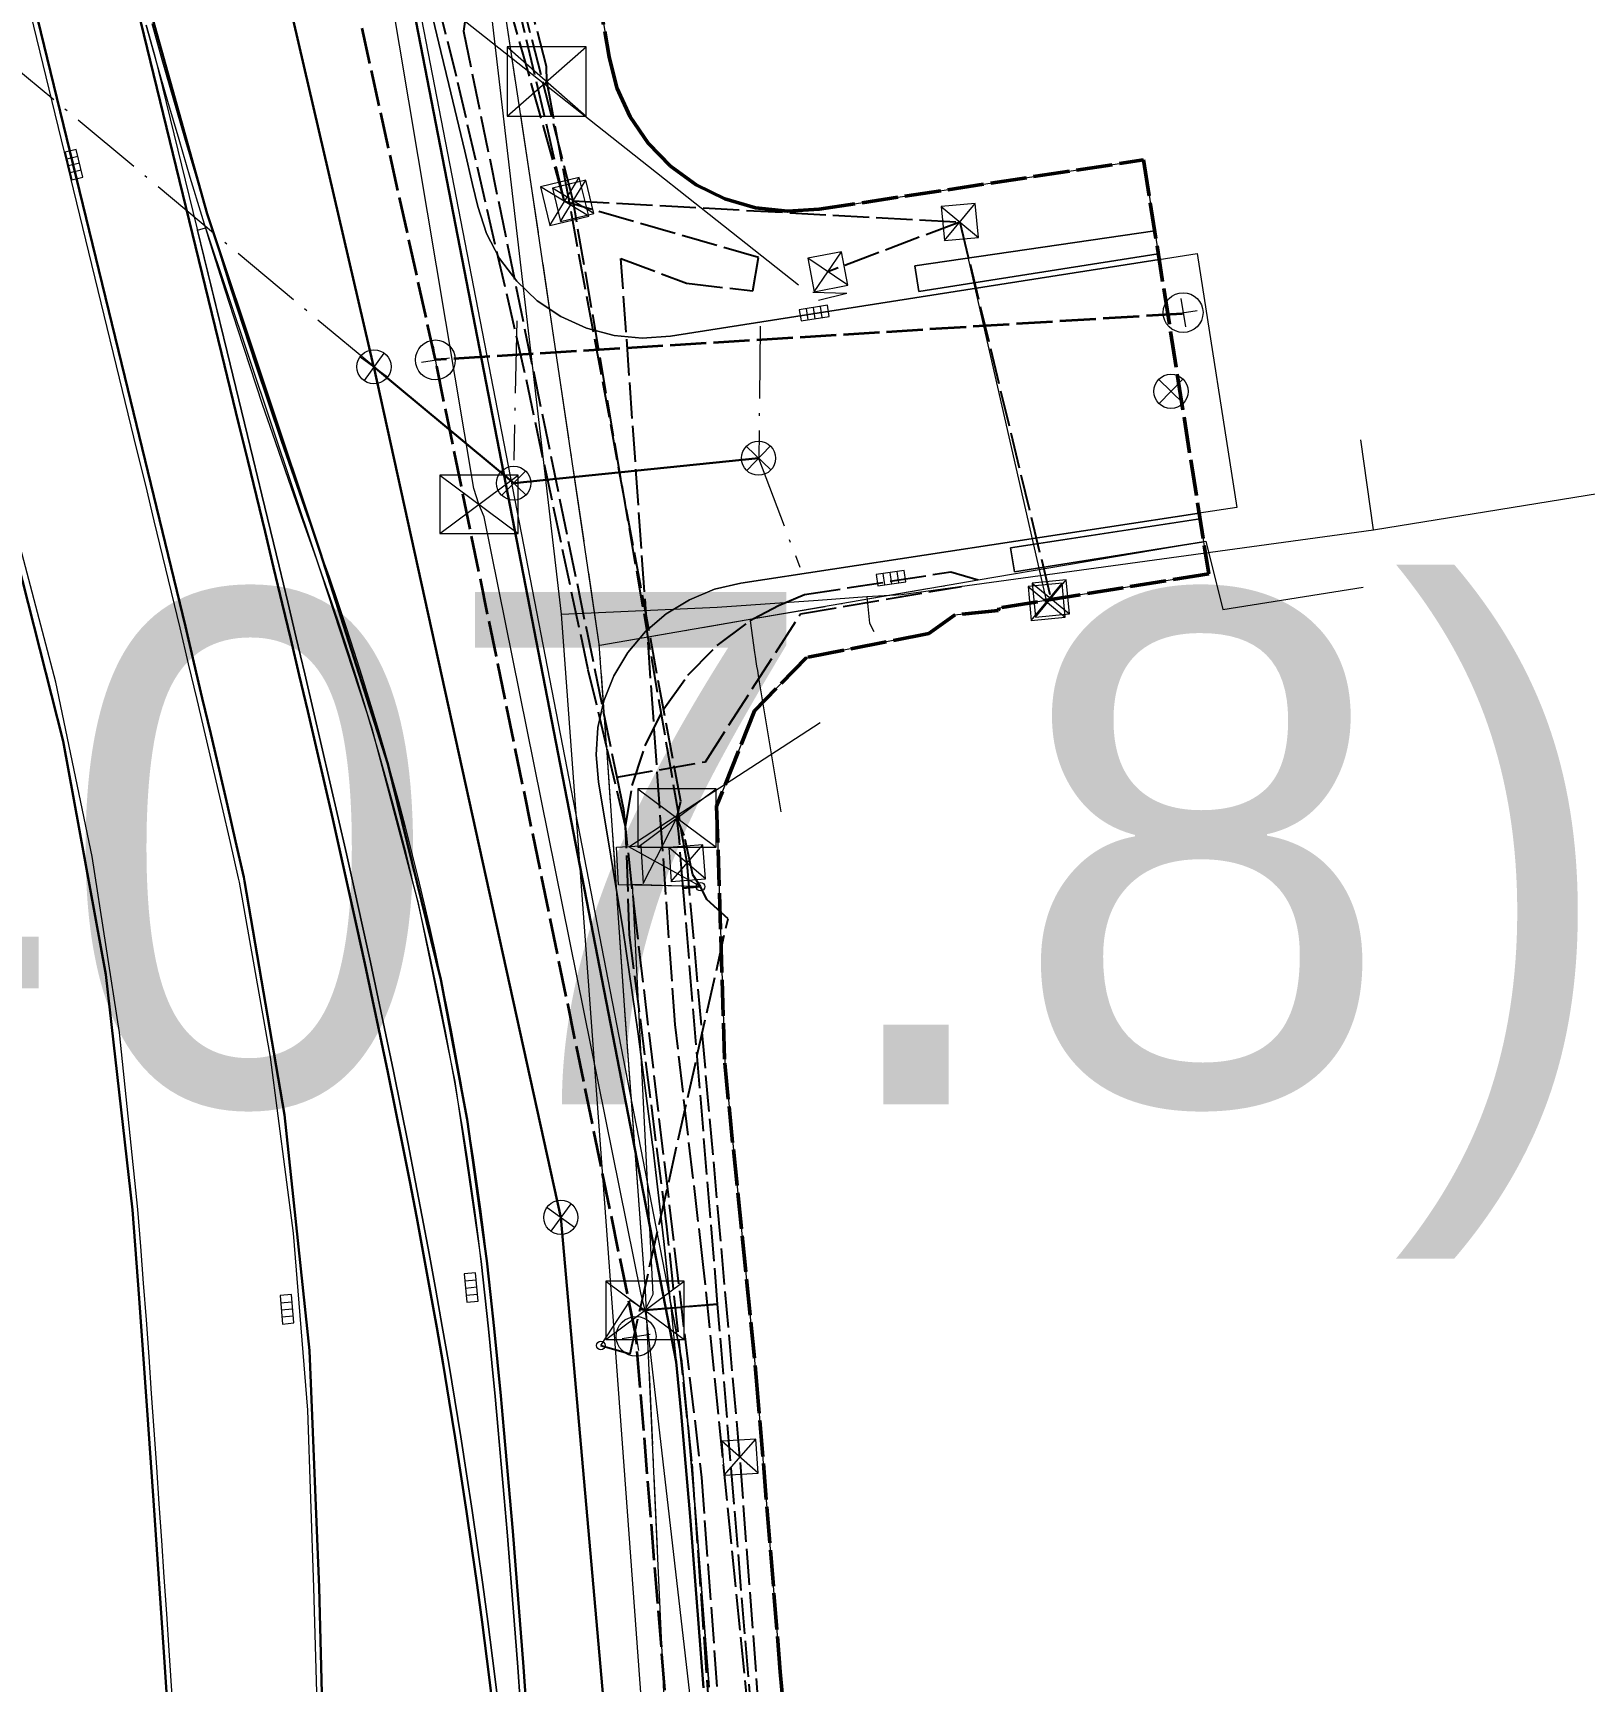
# Model space of a CAD drawing. Header units: metres. Extents: x 105014 to 106600, y 111320 to 118425.
# Drawn here: x 105878.4 to 105932.9, y 117583.4 to 117641.3 of the extents above; entities that cross this region are included whole.
import ezdxf
from ezdxf.enums import TextEntityAlignment as Align

# ---------------------------------------------------------------- set-up
doc = ezdxf.new("R2010")
doc.units = ezdxf.units.M
doc.linetypes.add('DASHDOT', pattern=[3.556, 2.54, -0.508, 0, -0.508])
doc.linetypes.add('DASHED', pattern=[1.524, 1.27, -0.254])
for name, color, linetype, lineweight in [('00-BASE-LIMITE', 7, 'DASHED', 50), ('00-BASE-UE', 42, 'DASHED', 25), ('10-PAV-BOCACALLE', 9, 'CONTINUOUS', 13), ('10-PAV-CALZADA-BRT', 12, 'CONTINUOUS', 30), ('10-PAV-CALZADA-MIXTA', 8, 'CONTINUOUS', 30), ('10-PAV-SARDINEL', 252, 'CONTINUOUS', 13), ('20-EP-ZONA-DURA', 253, 'CONTINUOUS', 13), ('20-EP-ZONA-VERDE', 84, 'CONTINUOUS', 13), ('30-RED-ENEL-EXIST', 13, 'CONTINUOUS', 13), ('30-RED-ENEL-NODOS', 11, 'CONTINUOUS', 13), ('30-RED-ENEL-PROY', 1, 'DASHED', 25), ('30-RED-ETB-CAMARA', 151, 'CONTINUOUS', 13), ('30-RED-ETB-EXIST', 145, 'CONTINUOUS', 13), ('30-RED-ETB-PROY', 5, 'DASHED', 25), ('30-RED-MOVISTAR-CAMARA', 141, 'CONTINUOUS', 13), ('30-RED-MOVISTAR-PROY', 4, 'DASHED', 25), ('30-RED-VANTI-EXIST', 52, 'CONTINUOUS', 13), ('30-RED-VANTI-PROY', 2, 'DASHED', 25), ('30-RED-VANTI-RETIRO', 8, 'DASHDOT', 13), ('35-RH-ACUE-MENOR-EXIST', 151, 'CONTINUOUS', 13), ('35-RH-ACUE-MENOR-PROY', 5, 'DASHED', 25), ('35-RH-PLUV-COLECTOR', 96, 'CONTINUOUS', 30), ('35-RH-PLUV-NODOS', 94, 'CONTINUOUS', 13), ('35-RH-PLUV-RETIRO', 8, 'DASHDOT', 13), ('36-RH-SAN-COLECTOR-PROY', 6, 'DASHED', 35), ('36-RH-SAN-POZOS', 216, 'CONTINUOUS', 13), ('40-ROT-UE', 7, 'CONTINUOUS', 25)]:
    doc.layers.add(name, color=color, linetype=linetype, lineweight=lineweight)

# ---------------------------------------------------------------- blocks, each defined once
blk = doc.blocks.new('CAM_ETB_T_13')
for p, q in [((-1.375, -1.025), (1.375, 1.025)), ((-1.375, 1.025), (1.375, -1.025))]:
    blk.add_line(p, q)
blk.add_lwpolyline([(-1.375, -1.025), (1.375, -1.025), (1.375, 1.025), (-1.375, 1.025)], close=True)
blk = doc.blocks.new('CAM_ETB_T_14')
for p, q in [((-1.39, -1.22), (1.39, 1.22)), ((-1.39, 1.22), (1.39, -1.22))]:
    blk.add_line(p, q)
blk.add_lwpolyline([(-1.39, -1.22), (1.39, -1.22), (1.39, 1.22), (-1.39, 1.22)], close=True)
blk = doc.blocks.new('CAM_ETB_T_13A')
for p, q in [((-1.375, -1.025), (1.375, 1.025)), ((-1.375, 1.025), (1.375, -1.025))]:
    blk.add_line(p, q)
blk.add_lwpolyline([(-1.375, -1.025), (1.375, -1.025), (1.375, 1.025), (-1.375, 1.025)], close=True)
blk = doc.blocks.new('POSTE')
blk.add_circle((0, 0), 0.15)
blk = doc.blocks.new('CAJA_ENEL')
for p, q in [((-0.6, -0.6), (0.6, 0.6)), ((-0.6, 0.6), (0.6, -0.6))]:
    blk.add_line(p, q)
blk.add_lwpolyline([(-0.6, -0.6), (0.6, -0.6), (0.6, 0.6), (-0.6, 0.6)], close=True)
blk = doc.blocks.new('CAM_MOV_CS_276')
for p, q in [((-0.7, -0.7), (0.7, 0.7)), ((-0.7, 0.7), (0.7, -0.7))]:
    blk.add_line(p, q)
blk.add_lwpolyline([(-0.7, -0.7), (0.7, -0.7), (0.7, 0.7), (-0.7, 0.7)], close=True)
blk = doc.blocks.new('POZO_SAN')
for p, q in [((-0.5, 0), (0.5, 0)), ((0, -0.5), (0, 0.5))]:
    blk.add_line(p, q)
blk.add_circle((0, 0), 0.7)
blk = doc.blocks.new('SUMIDERO')
for p, q in [((-0.25, -0.2), (-0.25, 0.2)), ((0, -0.2), (0, 0.2)), ((0.25, -0.2), (0.25, 0.2))]:
    blk.add_line(p, q)
blk.add_lwpolyline([(-0.5, -0.2), (0.5, -0.2), (0.5, 0.2), (-0.5, 0.2)], close=True)
blk = doc.blocks.new('POZO_PLUV')
for p, q in [((-0.42, -0.42), (0.42, 0.42)), ((-0.42, 0.42), (0.42, -0.42))]:
    blk.add_line(p, q)
blk.add_circle((0, 0), 0.6)

msp = doc.modelspace()

# ---------------------------------------------------------------- linework, layer by layer
at = {"layer": '00-BASE-LIMITE'}
msp.add_lwpolyline([(105897.7191, 117645.9047), (105898.6249, 117640.5035), (105898.9052, 117639.4172), (105899.3681, 117638.3954), (105899.9998, 117637.4683), (105900.7816, 117636.6637), (105901.69, 117636.0055), (105902.6981, 117635.5133), (105903.7758, 117635.2017), (105904.891, 117635.0801), (105906.0105, 117635.1521), (105917.4045, 117636.8809), (105919.6947, 117622.3457), (105912.3371, 117621.1391), (105912.2981, 117621.0541), (105910.7581, 117620.8941), (105909.8611, 117620.2471), (105905.5621, 117619.4041), (105903.7391, 117617.5241), (105902.4071, 117614.1731), (105902.6891, 117605.1441), (105903.8001, 117594.1171), (105904.6441, 117583.7621), (105905.1299, 117578.0757)], dxfattribs=at)
at = {"layer": '00-BASE-UE'}
msp.add_lwpolyline([(105897.7191, 117645.9047), (105898.6249, 117640.5035), (105898.9052, 117639.4172), (105899.3681, 117638.3954), (105899.9999, 117637.4683), (105900.7816, 117636.6637), (105901.69, 117636.0055), (105902.6981, 117635.5133), (105903.7758, 117635.2017), (105904.891, 117635.0801), (105906.0105, 117635.1521), (105917.4045, 117636.8809), (105919.6947, 117622.3457), (105912.3371, 117621.1391), (105912.2981, 117621.0541), (105910.7581, 117620.8941), (105909.8611, 117620.2471), (105905.5621, 117619.4041), (105903.7391, 117617.5241), (105902.4071, 117614.1731), (105902.6891, 117605.1441), (105903.8001, 117594.1171), (105904.6441, 117583.7621), (105905.1299, 117578.0757)], dxfattribs=at)
at = {"layer": '10-PAV-BOCACALLE'}
msp.add_lwpolyline([(105892.4323, 117641.8611), (105892.7143, 117640.6955), (105892.9947, 117639.5319), (105893.2749, 117638.3641), (105893.5537, 117637.1949), (105893.8311, 117636.0241), (105894.0145, 117635.2447), (105894.3222, 117634.2976), (105894.7823, 117633.4145), (105895.3822, 117632.6196), (105896.1052, 117631.9349), (105896.9316, 117631.3793), (105897.8385, 117630.9679), (105898.8009, 117630.7122), (105899.7923, 117630.6192), (105900.7855, 117630.6915), (105917.9551, 117633.3867), (105919.2926, 117633.597), (105919.2926, 117633.597), (105920.6803, 117624.6764), (105919.3593, 117624.4748), (105903.2621, 117622.0161), (105902.3316, 117621.7969), (105901.4476, 117621.4327), (105900.6328, 117620.9328), (105899.9077, 117620.3097), (105899.2907, 117619.5794), (105898.7976, 117618.7604), (105898.4408, 117617.8735), (105898.2295, 117616.9412), (105898.1688, 117615.9871), (105898.2605, 117615.0355), (105899.1263, 117609.8055), (105899.6525, 117606.1827), (105900.1569, 117602.2805), (105900.1641, 117602.2217), (105900.2733, 117601.3107), (105900.4137, 117600.0987), (105900.5489, 117598.8871), (105900.6793, 117597.6763), (105900.8049, 117596.4661), (105900.9261, 117595.2565), (105900.9846, 117594.6516), (105889.4766, 117653.9885)], dxfattribs=at)
at = {"layer": '10-PAV-CALZADA-BRT'}
for points in [[(105869.9949, 117691.6589), (105885.0115, 117630.0933), (105885.3173, 117628.8393), (105885.6231, 117627.5843), (105885.9287, 117626.3287), (105886.2335, 117625.0723), (105886.5377, 117623.8153), (105886.8405, 117622.5589), (105887.1425, 117621.3003), (105887.4431, 117620.0405), (105887.7419, 117618.7799), (105888.0389, 117617.5179), (105888.3337, 117616.2549), (105888.6261, 117614.9909), (105888.9159, 117613.7253), (105889.2029, 117612.4587), (105889.4869, 117611.1907), (105889.7677, 117609.9213), (105890.0447, 117608.6505), (105890.3183, 117607.3781), (105890.5877, 117606.1043), (105890.8529, 117604.8291), (105891.1137, 117603.5521), (105891.3697, 117602.2737), (105891.6207, 117600.9935), (105891.8667, 117599.7119), (105892.1073, 117598.4285), (105892.3421, 117597.1433), (105892.5709, 117595.8565), (105892.7939, 117594.5681), (105893.0101, 117593.2779), (105893.2199, 117591.9859), (105893.4229, 117590.6923), (105893.6185, 117589.3975), (105893.8073, 117588.1023), (105893.9891, 117586.8067), (105894.1643, 117585.5109), (105894.3331, 117584.2149), (105894.4959, 117582.9187)], [(105888.7606, 117574.1956), (105888.4431, 117586.7261), (105888.0981, 117595.0502), (105887.2227, 117603.3353), (105885.8203, 117611.5477), (105885.7885, 117611.6895), (105885.5033, 117612.9479), (105885.2153, 117614.2057), (105884.9245, 117615.4629), (105884.6311, 117616.7193), (105884.3355, 117617.9753), (105884.0379, 117619.2309), (105883.7385, 117620.4861), (105883.4375, 117621.7407), (105883.1353, 117622.9951), (105882.8317, 117624.2493), (105882.5273, 117625.5031), (105882.2223, 117626.7569), (105881.9169, 117628.0105), (105881.6111, 117629.2641), (105873.4283, 117662.8127), (105866.8019, 117689.9795)], [(105861.3737, 117688.6595), (105867.4757, 117663.2095), (105867.7765, 117661.9547), (105868.0771, 117660.6999), (105868.3771, 117659.4449), (105868.6767, 117658.1899), (105868.9753, 117656.9345), (105869.2729, 117655.6791), (105869.5689, 117654.4231), (105869.8637, 117653.1669), (105870.1565, 117651.9103), (105870.4473, 117650.6531), (105870.7361, 117649.3955), (105870.8791, 117648.7667), (105874.0218, 117636.6201), (105877.4005, 117624.5371), (105879.4474, 117616.4626), (105880.9426, 117608.268), (105881.8793, 117599.9909), (105882.1171, 117596.8967), (105882.4381, 117592.4481), (105882.6215, 117589.7799), (105882.9785, 117584.4545), (105893.5419, 117425.5473)]]:
    msp.add_lwpolyline(points, dxfattribs=at)
at = {"layer": '10-PAV-CALZADA-MIXTA'}
for points in [[(105880.0206, 117692.7563), (105889.4766, 117653.9885), (105900.9846, 117594.6516), (105901.0429, 117594.0477), (105901.1557, 117592.8397), (105901.2647, 117591.6323), (105901.3701, 117590.4259), (105901.4721, 117589.2203), (105901.5709, 117588.0155), (105901.6669, 117586.8117), (105901.7601, 117585.6087), (105901.8511, 117584.4067), (105901.9395, 117583.2057)], [(105895.7061, 117582.7513), (105895.6183, 117583.9417), (105895.5285, 117585.1317), (105895.4361, 117586.3217), (105895.3413, 117587.5115), (105895.2437, 117588.7011), (105895.1431, 117589.8903), (105895.0391, 117591.0793), (105894.9319, 117592.2681), (105894.8209, 117593.4565), (105894.7061, 117594.6445), (105894.5871, 117595.8321), (105894.4639, 117597.0193), (105894.3361, 117598.2059), (105893.6356, 117603.1666), (105892.7171, 117608.0915), (105890.8568, 117615.6673), (105888.4807, 117623.0975), (105884.5103, 117634.988), (105881.1307, 117647.0597), (105870.2376, 117691.7181)]]:
    msp.add_lwpolyline(points, dxfattribs=at)
at = {"layer": '10-PAV-SARDINEL'}
for points in [[(105901.9395, 117583.2057), (105901.8511, 117584.4067), (105901.7601, 117585.6087), (105901.6669, 117586.8117), (105901.5709, 117588.0155), (105901.4721, 117589.2203), (105901.3701, 117590.4259), (105901.2647, 117591.6323), (105901.1557, 117592.8397), (105901.0429, 117594.0477), (105900.9846, 117594.6516), (105889.4766, 117653.9885), (105880.0206, 117692.7563)], [(105880.2144, 117692.8057), (105889.6709, 117654.0359), (105889.6729, 117654.0266), (105901.1813, 117594.688), (105901.1837, 117594.6708), (105901.242, 117594.0666), (105901.3549, 117592.858), (105901.4639, 117591.65), (105901.5694, 117590.4431), (105901.6714, 117589.2369), (105901.7703, 117588.0316), (105901.8663, 117586.8274), (105901.9595, 117585.624), (105902.0506, 117584.4216), (105902.139, 117583.2203)], [(105894.4959, 117582.9187), (105894.3331, 117584.2149), (105894.1643, 117585.5109), (105893.9891, 117586.8067), (105893.8073, 117588.1023), (105893.6185, 117589.3975), (105893.4229, 117590.6923), (105893.2199, 117591.9859), (105893.0101, 117593.2779), (105892.7939, 117594.5681), (105892.5709, 117595.8565), (105892.3421, 117597.1433), (105892.1073, 117598.4285), (105891.8667, 117599.7119), (105891.6207, 117600.9935), (105891.3697, 117602.2737), (105891.1137, 117603.5521), (105890.8529, 117604.8291), (105890.5877, 117606.1043), (105890.3183, 117607.3781), (105890.0447, 117608.6505), (105889.7677, 117609.9213), (105889.4869, 117611.1907), (105889.2029, 117612.4587), (105888.9159, 117613.7253), (105888.6261, 117614.9909), (105888.3337, 117616.2549), (105888.0389, 117617.5179), (105887.7419, 117618.7799), (105887.4431, 117620.0405), (105887.1425, 117621.3003), (105886.8405, 117622.5589), (105886.5377, 117623.8153), (105886.2335, 117625.0723), (105885.9287, 117626.3287), (105885.6231, 117627.5843), (105885.3173, 117628.8393), (105885.0115, 117630.0933), (105870.0021, 117691.6293)], [(105882.3665, 117641.6206), (105882.6707, 117640.534), (105885.2058, 117630.1407), (105885.5116, 117628.8867), (105885.8174, 117627.6316), (105886.1231, 117626.376), (105886.4279, 117625.1194), (105886.7321, 117623.8623), (105887.035, 117622.6057), (105887.337, 117621.3469), (105887.6377, 117620.0868), (105887.9366, 117618.8259), (105888.2337, 117617.5636), (105888.5286, 117616.3002), (105888.8211, 117615.0358), (105889.111, 117613.7697), (105889.3981, 117612.5027), (105889.6822, 117611.2342), (105889.9631, 117609.9642), (105890.2402, 117608.6928), (105890.5139, 117607.4198), (105890.7835, 117606.1454), (105891.0488, 117604.8695), (105891.3098, 117603.5918), (105891.5659, 117602.3126), (105891.8171, 117601.0316), (105892.0632, 117599.7492), (105892.304, 117598.4649), (105892.5389, 117597.1788), (105892.7679, 117595.8911), (105892.9911, 117594.6017), (105893.2074, 117593.3105), (105893.4174, 117592.0175), (105893.6206, 117590.7228), (105893.8164, 117589.4269), (105894.0053, 117588.1306), (105894.1873, 117586.834), (105894.3626, 117585.5372), (105894.5315, 117584.2403), (105894.6944, 117582.9432)], [(105895.5066, 117582.7368), (105895.4189, 117583.9269), (105895.3291, 117585.1165), (105895.2367, 117586.306), (105895.142, 117587.4954), (105895.0444, 117588.6845), (105894.9439, 117589.8732), (105894.8399, 117591.0616), (105894.7328, 117592.2498), (105894.6218, 117593.4376), (105894.5071, 117594.625), (105894.3882, 117595.8119), (105894.265, 117596.9983), (105894.1374, 117598.183), (105894.0266, 117599.0845), (105893.9085, 117599.9865), (105893.7832, 117600.8872), (105893.6506, 117601.7868), (105893.5109, 117602.6854), (105893.3639, 117603.5828), (105893.2098, 117604.479), (105893.0482, 117605.3745), (105892.8799, 117606.2675), (105892.7042, 117607.1597), (105892.5214, 117608.0505), (105892.3299, 117608.9466), (105892.1312, 117609.8411), (105891.9253, 117610.734), (105891.7122, 117611.6252), (105891.492, 117612.5142), (105891.2644, 117613.4022), (105891.0298, 117614.2875), (105890.7879, 117615.1718), (105890.539, 117616.0537), (105890.2829, 117616.9335), (105890.0197, 117617.8112), (105889.7494, 117618.6867), (105889.4721, 117619.56), (105889.1875, 117620.4315), (105888.8963, 117621.2998), (105888.5979, 117622.1662), (105888.2923, 117623.0304), (105887.8222, 117624.3419), (105887.359, 117625.6568), (105886.903, 117626.9742), (105886.4542, 117628.2941), (105886.0126, 117629.6164), (105885.5783, 117630.9411), (105885.1513, 117632.2682), (105884.7316, 117633.5977), (105884.3191, 117634.9294), (105883.9139, 117636.2633), (105883.5161, 117637.5994), (105883.1256, 117638.9377), (105882.7424, 117640.2781), (105882.3665, 117641.6206)], [(105882.5592, 117641.674), (105882.9348, 117640.3325), (105883.3176, 117638.9932), (105883.7079, 117637.6559), (105884.1054, 117636.3209), (105884.5103, 117634.988), (105884.9224, 117633.6573), (105885.3418, 117632.329), (105885.7685, 117631.0029), (105886.2025, 117629.6792), (105886.6437, 117628.3579), (105887.0921, 117627.0391), (105887.5478, 117625.7227), (105888.0106, 117624.4088), (105888.4807, 117623.0975), (105888.7867, 117622.2321), (105889.0856, 117621.3642), (105889.3776, 117620.4939), (105889.6624, 117619.6213), (105889.9403, 117618.7464), (105890.211, 117617.8694), (105890.4747, 117616.9901), (105890.7312, 117616.1087), (105890.9806, 117615.2253), (105891.2228, 117614.34), (105891.4579, 117613.4526), (105891.6858, 117612.5635), (105891.9065, 117611.6725), (105892.12, 117610.7797), (105892.3263, 117609.8853), (105892.5253, 117608.9892), (105892.7171, 117608.0915), (105892.9003, 117607.1991), (105893.0762, 117606.3054), (105893.2451, 117605.4102), (105893.4067, 117604.5137), (105893.5611, 117603.6159), (105893.7084, 117602.7169), (105893.8484, 117601.8168), (105893.9812, 117600.9156), (105894.1067, 117600.0133), (105894.225, 117599.1101), (105894.3361, 117598.2059), (105894.4639, 117597.0193), (105894.5871, 117595.8321), (105894.7061, 117594.6445), (105894.8209, 117593.4565), (105894.9319, 117592.2681), (105895.0391, 117591.0793), (105895.1431, 117589.8903), (105895.2437, 117588.7011), (105895.3413, 117587.5115), (105895.4361, 117586.3217), (105895.5285, 117585.1317), (105895.6183, 117583.9417), (105895.7061, 117582.7513)]]:
    msp.add_lwpolyline(points, dxfattribs=at)
at = {"layer": '20-EP-ZONA-DURA'}
for points in [[(105897.7191, 117645.9047), (105898.6249, 117640.5035), (105898.9052, 117639.4172), (105899.3681, 117638.3954), (105899.9998, 117637.4683), (105900.7816, 117636.6637), (105901.69, 117636.0055), (105902.6981, 117635.5133), (105903.7758, 117635.2017), (105904.891, 117635.0801), (105906.0105, 117635.1521), (105917.4045, 117636.8809), (105917.7972, 117634.3883), (105909.3709, 117633.1617), (105909.5061, 117632.2629), (105917.9239, 117633.5842), (105917.955, 117633.3867), (105900.7855, 117630.6915), (105899.7923, 117630.6192), (105898.8009, 117630.7122), (105897.8385, 117630.9679), (105896.9316, 117631.3793), (105896.1052, 117631.9349), (105895.3822, 117632.6196), (105894.7823, 117633.4145), (105894.3222, 117634.2976), (105894.0145, 117635.2447), (105893.8311, 117636.0241), (105893.5537, 117637.1949), (105893.2749, 117638.3641), (105892.9947, 117639.5319), (105892.7143, 117640.6955), (105892.4323, 117641.8611)], [(105902.139, 117583.2203), (105902.0506, 117584.4216), (105901.9595, 117585.624), (105901.8663, 117586.8274), (105901.7703, 117588.0316), (105901.6714, 117589.2369), (105901.5694, 117590.4431), (105901.4639, 117591.65), (105901.3549, 117592.858), (105901.242, 117594.0666), (105901.1837, 117594.6708), (105901.1813, 117594.688), (105900.7686, 117596.816), (105900.6793, 117597.6763), (105900.5489, 117598.8871), (105900.4137, 117600.0987), (105900.2733, 117601.3107), (105900.1641, 117602.2217), (105900.1569, 117602.2805), (105899.6525, 117606.1827), (105899.1263, 117609.8055), (105898.2605, 117615.0355), (105898.1688, 117615.9871), (105898.2295, 117616.9412), (105898.4408, 117617.8735), (105898.7976, 117618.7604), (105899.2907, 117619.5794), (105899.9077, 117620.3097), (105900.6328, 117620.9328), (105901.4476, 117621.4327), (105902.3316, 117621.7969), (105903.2621, 117622.0161), (105919.3592, 117624.4748), (105919.3904, 117624.2772), (105912.7273, 117623.2595), (105912.7273, 117623.2595), (105912.8731, 117622.4151), (105919.5176, 117623.4695), (105919.6947, 117622.3457), (105912.3371, 117621.1391), (105912.2981, 117621.0541), (105910.7581, 117620.8941), (105909.8611, 117620.2471), (105905.5621, 117619.4041), (105903.7391, 117617.5241), (105902.4071, 117614.1731), (105902.6891, 117605.1441), (105903.8001, 117594.1171), (105904.6441, 117583.7621), (105905.1299, 117578.0757)]]:
    msp.add_lwpolyline(points, dxfattribs=at)
at = {"layer": '20-EP-ZONA-VERDE'}
for points in [[(105867.9975, 117684.2343), (105873.2339, 117662.7653), (105873.2339, 117662.7653), (105881.4167, 117629.2167), (105881.7225, 117627.9631), (105882.0281, 117626.7097), (105882.3331, 117625.4559), (105882.6373, 117624.2021), (105882.9407, 117622.9483), (105883.2431, 117621.6939), (105883.5441, 117620.4395), (105883.8433, 117619.1847), (105884.1409, 117617.9293), (105884.4363, 117616.6737), (105884.7297, 117615.4175), (105885.0203, 117614.1609), (105885.3083, 117612.9035), (105885.5935, 117611.6455), (105885.6247, 117611.5059), (105886.7239, 117605.3643), (105887.5278, 117599.177), (105888.0346, 117592.9583), (105888.2431, 117586.7243), (105888.6783, 117571.5487)], [(105884.0543, 117571.2403), (105883.1689, 117584.5143), (105883.0833, 117585.8019), (105882.9973, 117587.0901), (105882.9109, 117588.3787), (105882.8237, 117589.6681), (105882.7355, 117590.9581), (105882.6461, 117592.2503), (105882.5553, 117593.5417), (105882.4631, 117594.8337), (105882.3687, 117596.1261), (105882.2725, 117597.4189), (105882.1739, 117598.7123), (105882.0727, 117600.0059), (105881.4255, 117606.2305), (105880.4613, 117612.4139), (105879.1826, 117618.5401), (105877.5927, 117624.5929), (105874.2153, 117636.6712), (105871.0737, 117648.8129)], [(105894.6943, 117582.9431), (105894.5315, 117584.2403), (105894.3625, 117585.5373), (105894.1873, 117586.8341), (105894.0053, 117588.1307), (105893.8163, 117589.4269), (105893.6205, 117590.7227), (105893.4175, 117592.0173), (105893.2075, 117593.3103), (105892.9909, 117594.6017), (105892.7679, 117595.8911), (105892.5389, 117597.1789), (105892.3039, 117598.4649), (105892.0633, 117599.7491), (105891.8171, 117601.0317), (105891.5659, 117602.3125), (105891.3097, 117603.5917), (105891.0487, 117604.8693), (105890.7835, 117606.1453), (105890.5139, 117607.4199), (105890.2403, 117608.6927), (105889.9631, 117609.9641), (105889.6821, 117611.2341), (105889.3981, 117612.5027), (105889.1109, 117613.7699), (105888.8209, 117615.0357), (105888.5285, 117616.3003), (105888.2335, 117617.5637), (105887.9365, 117618.8257), (105887.6377, 117620.0869), (105887.3371, 117621.3467), (105887.0351, 117622.6057), (105886.7321, 117623.8623), (105886.4279, 117625.1195), (105886.1229, 117626.3761), (105885.8175, 117627.6317), (105885.5117, 117628.8865), (105885.2057, 117630.1407), (105884.1633, 117634.4145), (105884.4503, 117634.5029), (105888.2925, 117623.0299), (105888.2925, 117623.0299), (105890.2775, 117616.952), (105891.9166, 117610.7716), (105893.2047, 117604.5086), (105894.1375, 117598.1835), (105894.2651, 117596.9983), (105894.3881, 117595.8119), (105894.5071, 117594.6249), (105894.6217, 117593.4375), (105894.7327, 117592.2499), (105894.8399, 117591.0617), (105894.9437, 117589.8733), (105895.0443, 117588.6845), (105895.1419, 117587.4955), (105895.2367, 117586.3061), (105895.3289, 117585.1165), (105895.4189, 117583.9267), (105895.5065, 117582.7367)]]:
    msp.add_lwpolyline(points, dxfattribs=at)
for points in [[(105917.9243, 117633.5843), (105909.5061, 117632.2629), (105909.3709, 117633.1617), (105917.7973, 117634.3883), (105917.9243, 117633.5843)], [(105919.5175, 117623.4695), (105912.8731, 117622.4151), (105912.7273, 117623.2595), (105919.3895, 117624.2771), (105919.5175, 117623.4695)]]:
    msp.add_lwpolyline(points, close=True, dxfattribs=at)
at = {"layer": '30-RED-ENEL-EXIST'}
msp.add_lwpolyline([(105910.9515, 117634.7017), (105914.0009, 117621.3537)], dxfattribs=at)
at = {"layer": '30-RED-ENEL-PROY'}
for points in [[(105897.3641, 117635.4453), (105893.9263, 117648.9459)], [(105901.3677, 117612.1727), (105897.3641, 117635.4453)], [(105897.3641, 117635.4453), (105910.9515, 117634.7017)], [(105910.9515, 117634.7017), (105906.3133, 117632.9525)], [(105910.9515, 117634.7017), (105914.1473, 117621.4763)], [(105903.2263, 117591.3059), (105901.3677, 117612.1727)], [(105904.8187, 117570.0997), (105903.2263, 117591.3059)]]:
    msp.add_lwpolyline(points, dxfattribs=at)
at = {"layer": '30-RED-ETB-EXIST'}
for points in [[(105891.242, 117643.605), (105896.368, 117639.549), (105896.437, 117639.637)], [(105894.056, 117624.785), (105893.87, 117625.336), (105890.931, 117642.881)], [(105896.437, 117639.637), (105896.368, 117639.549), (105905.282, 117632.495)], [(105905.791, 117632.238), (105906.983, 117632.206)], [(105905.99, 117631.957), (105906.983, 117632.206)], [(105899.892, 117596.468), (105899.75, 117597.02), (105894.238, 117624.346), (105894.056, 117624.785)], [(105901.013, 117613.764), (105900.973, 117613.826), (105906.043, 117617.114)], [(105901.84, 117611.35), (105899.316, 117612.751), (105900.973, 117613.826), (105901.013, 117613.764)], [(105901.84, 117611.35), (105898.96, 117611.414), (105898.887, 117612.732), (105899.745, 117612.78), (105899.819, 117611.462), (105901.013, 117613.764)], [(105899.892, 117596.468), (105900.177, 117597.03), (105899.453, 117611.439), (105901.84, 117611.35)], [(105898.34, 117595.229), (105899.382, 117596.823), (105899.892, 117596.468)], [(105903.818, 117562.2), (105903.813, 117562.559), (105899.97, 117596.021), (105899.892, 117596.468)]]:
    msp.add_lwpolyline(points, dxfattribs=at)
at = {"layer": '30-RED-ETB-PROY'}
for points in [[(105896.437, 117639.637), (105896.423, 117640.162), (105884.79, 117685.593), (105884.748, 117686.158)], [(105901.013, 117613.764), (105901.147, 117614.35), (105896.531, 117639.153), (105896.437, 117639.637)], [(105901.84, 117611.35), (105901.233, 117611.3), (105901.075, 117613.21), (105901.013, 117613.764)], [(105901.84, 117611.35), (105901.573, 117611.764), (105901.265, 117613.151), (105901.013, 117613.764)], [(105899.892, 117596.468), (105899.718, 117596.507), (105902.806, 117610.222), (105902.066, 117610.901), (105901.84, 117611.35)], [(105899.892, 117596.468), (105902.442, 117596.679), (105901.233, 117611.3), (105901.84, 117611.35)], [(105898.34, 117595.229), (105899.364, 117594.931), (105899.718, 117596.507), (105899.892, 117596.468)], [(105903.818, 117562.2), (105905.282, 117562.321), (105902.442, 117596.679), (105899.892, 117596.468)]]:
    msp.add_lwpolyline(points, dxfattribs=at)
at = {"layer": '30-RED-MOVISTAR-PROY'}
for points in [[(105897.0645, 117635.4203), (105891.0944, 117656.6231)], [(105897.0645, 117635.4203), (105893.8945, 117648.8859)], [(105903.8803, 117633.4587), (105897.0645, 117635.4203)], [(105900.9468, 117606.5111), (105899.0451, 117633.4183)], [(105899.0451, 117633.4183), (105901.3514, 117632.5483)], [(105903.678, 117632.2853), (105903.8803, 117633.4587)], [(105901.3514, 117632.5483), (105903.678, 117632.2853)], [(105901.9381, 117598.0748), (105900.9468, 117606.5111)], [(105904.7615, 117570.0691), (105901.9381, 117598.0748)]]:
    msp.add_lwpolyline(points, dxfattribs=at)
at = {"layer": '30-RED-VANTI-EXIST'}
for points in [[(105898.5464, 117616.2425), (105898.5417, 117616.3109), (105898.2827, 117619.8687), (105895.8919, 117636.0303), (105894.9849, 117641.9925), (105891.8671, 117651.3471), (105889.6257, 117661.8813), (105887.0125, 117673.4977), (105884.6407, 117684.2213), (105882.1907, 117695.1333), (105881.2533, 117699.4187), (105879.5675, 117707.0843), (105877.1343, 117713.3211), (105874.9061, 117719.1523), (105870.9745, 117729.0469)], [(105911.5937, 117622.1287), (105919.5969, 117623.4839), (105920.1943, 117621.0913), (105925.1235, 117621.8747)], [(105903.7111, 117620.7661), (105911.5937, 117622.1287)], [(105898.3057, 117619.8317), (105903.7111, 117620.7661)], [(105903.5935, 117620.6933), (105903.5925, 117620.7003)], [(105903.7534, 117619.5812), (105903.5935, 117620.6933)], [(105903.774, 117619.4375), (105903.7534, 117619.5812)], [(105903.8001, 117619.2563), (105903.774, 117619.4375)], [(105903.8489, 117618.944), (105903.8225, 117619.1001), (105903.8001, 117619.2563)], [(105903.8783, 117618.7638), (105903.8489, 117618.944)], [(105903.9021, 117618.6207), (105903.8783, 117618.7638)], [(105904.6725, 117613.9805), (105903.9021, 117618.6207)], [(105901.7357, 117563.6211), (105901.0075, 117572.1807), (105900.4977, 117584.4481), (105899.9087, 117597.1585), (105899.1843, 117607.0131), (105898.5464, 117616.2425)]]:
    msp.add_lwpolyline(points, dxfattribs=at)
at = {"layer": '30-RED-VANTI-PROY'}
for points in [[(105898.5464, 117616.2425), (105897.8949, 117618.9687), (105895.6573, 117629.4539), (105893.2655, 117639.8151), (105890.9611, 117649.0349), (105887.8699, 117661.7331), (105885.5237, 117671.5497), (105882.3899, 117683.9773), (105879.5493, 117695.4729), (105876.3239, 117708.7679), (105874.1687, 117717.4155), (105871.3901, 117727.5981), (105870.9745, 117729.0469)], [(105903.7111, 117620.7661), (105904.5779, 117621.2343), (105905.4887, 117621.6097), (105910.6331, 117622.4129), (105911.5937, 117622.1287)], [(105899.2099, 117613.4663), (105899.4403, 117614.9071), (105899.89, 117616.2953), (105900.5481, 117617.5976), (105901.3989, 117618.783), (105902.4222, 117619.8232), (105903.5935, 117620.6933)], [(105903.5935, 117620.6933), (105903.7111, 117620.7661)], [(105899.2099, 117613.4663), (105898.5464, 117616.2425)], [(105903.5278, 117562.6436), (105902.3751, 117579.1655), (105901.5345, 117591.1635), (105900.6613, 117599.3973), (105899.3495, 117609.6569), (105899.2099, 117613.4663)]]:
    msp.add_lwpolyline(points, dxfattribs=at)
at = {"layer": '30-RED-VANTI-RETIRO'}
for points in [[(105898.5464, 117616.2425), (105898.5417, 117616.3109), (105898.2827, 117619.8687), (105895.8919, 117636.0303), (105894.9849, 117641.9925), (105891.8671, 117651.3471), (105889.6257, 117661.8813), (105887.0125, 117673.4977), (105884.6407, 117684.2213), (105882.1907, 117695.1333), (105881.2533, 117699.4187), (105879.5675, 117707.0843), (105877.1343, 117713.3211), (105874.9061, 117719.1523), (105870.9745, 117729.0469)], [(105903.7111, 117620.7661), (105911.5937, 117622.1287)], [(105898.3057, 117619.8317), (105903.7111, 117620.7661)], [(105901.7357, 117563.6211), (105901.0075, 117572.1807), (105900.4977, 117584.4481), (105899.9087, 117597.1585), (105899.1843, 117607.0131), (105898.5464, 117616.2425)]]:
    msp.add_lwpolyline(points, dxfattribs=at)
at = {"layer": '35-RH-ACUE-MENOR-EXIST'}
for points in [[(105896.96, 117620.92), (105894.26, 117644.07)], [(105925.49, 117623.89), (105925.04, 117627.05)], [(105925.49, 117623.89), (105938.7, 117626.03)], [(105907.68, 117621.54), (105908.9, 117621.61), (105925.49, 117623.89)], [(105896.96, 117620.92), (105902.42, 117621.17), (105905.97, 117621.41)], [(105905.97, 117621.41), (105907.68, 117621.54)], [(105907.68, 117621.54), (105907.78, 117620.61), (105907.93, 117620.31)], [(105909.37, 117452.18), (105896.96, 117620.92)]]:
    msp.add_lwpolyline(points, dxfattribs=at)
at = {"layer": '35-RH-ACUE-MENOR-PROY'}
for points in [[(105883.7921, 117688.9931), (105887.1492, 117673.7828), (105893.2135, 117646.3747), (105893.837, 117643.567), (105893.5112, 117641.402), (105898.8984, 117615.1982), (105899.1315, 117614.0555), (105899.4848, 117610.769), (105901.8731, 117590.5967), (105904.0121, 117561.6038)], [(105898.8984, 117615.1982), (105902.01, 117615.7381), (105905.355, 117620.9337), (105911.0124, 117621.9003)]]:
    msp.add_lwpolyline(points, dxfattribs=at)
at = {"layer": '35-RH-PLUV-COLECTOR'}
for points in [[(105890.3493, 117629.6319), (105876.5238, 117689.2193)], [(105890.3493, 117629.6319), (105876.5238, 117689.2193)], [(105896.9303, 117599.7308), (105890.3665, 117629.6165)], [(105895.2755, 117625.5266), (105890.3665, 117629.6165)], [(105896.9303, 117599.7308), (105890.3665, 117629.6165)], [(105895.2755, 117625.5266), (105903.8777, 117626.4023)], [(105901.2057, 117551.296), (105896.9303, 117599.7308)], [(105901.2057, 117551.296), (105896.9303, 117599.7308)]]:
    msp.add_lwpolyline(points, dxfattribs=at)
at = {"layer": '35-RH-PLUV-RETIRO'}
for points in [[(105890.3493, 117629.6319), (105877.6767, 117640.1927)], [(105895.3813, 117631.226), (105895.2755, 117626.334)], [(105903.9342, 117631.0375), (105903.885, 117626.346)], [(105903.8777, 117626.4023), (105905.3313, 117622.5704)]]:
    msp.add_lwpolyline(points, dxfattribs=at)
at = {"layer": '36-RH-SAN-COLECTOR-PROY'}
for points in [[(105892.5246, 117629.8569), (105878.9323, 117691.4166)], [(105918.7738, 117631.4806), (105892.5246, 117629.8569)], [(105899.577, 117595.5492), (105892.5246, 117629.8569)], [(105902.3176, 117561.8592), (105899.577, 117595.5492)]]:
    msp.add_lwpolyline(points, dxfattribs=at)

# ---------------------------------------------------------------- block references
at = {"layer": '30-RED-ENEL-NODOS'}
for p, rotation in [((105897.3642, 117635.4452), 103.5), ((105910.9516, 117634.7016), 5.5), ((105906.3132, 117632.9525), 101), ((105914.0008, 117621.3536), 5.4), ((105914.1473, 117621.4763), 5.4), ((105901.3677, 117612.1727), 94.3), ((105903.2262, 117591.3058), 93.6)]:
    msp.add_blockref('CAJA_ENEL', p, dxfattribs=dict(at, rotation=rotation))
at = {"layer": '30-RED-ETB-CAMARA'}
for name, p in [('CAM_ETB_T_14', (105896.437, 117639.637)), ('CAM_ETB_T_13A', (105894.056, 117624.785)), ('CAM_ETB_T_13', (105901.013, 117613.764)), ('POSTE', (105901.84, 117611.35)), ('CAM_ETB_T_13', (105899.892, 117596.468)), ('POSTE', (105898.34, 117595.229))]:
    msp.add_blockref(name, p, dxfattribs=at)
at = {"layer": '30-RED-MOVISTAR-CAMARA', "rotation": 103.7}
msp.add_blockref('CAM_MOV_CS_276', (105897.0645, 117635.4202), dxfattribs=at)
at = {"layer": '35-RH-PLUV-NODOS'}
for name, p, rotation in [('SUMIDERO', (105879.8272, 117636.7183), 103.3), ('SUMIDERO', (105879.8272, 117636.7183), 103.3), ('SUMIDERO', (105879.8272, 117636.7183), 103.3), ('SUMIDERO', (105905.8364, 117631.5025), 9), ('SUMIDERO', (105905.8364, 117631.5025), 9), ('SUMIDERO', (105905.8364, 117631.5025), 9), ('POZO_PLUV', (105890.3665, 117629.6165), 279), ('POZO_PLUV', (105890.3665, 117629.6165), 279), ('POZO_PLUV', (105918.369, 117628.7527), 271), ('POZO_PLUV', (105903.8777, 117626.4023), 271), ('POZO_PLUV', (105895.2755, 117625.5266), 271), ('SUMIDERO', (105908.533, 117622.187), 8), ('SUMIDERO', (105908.533, 117622.187), 8), ('SUMIDERO', (105908.533, 117622.187), 8), ('POZO_PLUV', (105896.9303, 117599.7308), 279), ('POZO_PLUV', (105896.9303, 117599.7308), 279), ('SUMIDERO', (105893.7833, 117597.2676), 275.3), ('SUMIDERO', (105893.7833, 117597.2676), 275.3), ('SUMIDERO', (105893.7833, 117597.2676), 275.3), ('SUMIDERO', (105887.3095, 117596.5004), 275.2), ('SUMIDERO', (105887.3095, 117596.5004), 275.2), ('SUMIDERO', (105887.3095, 117596.5004), 275.2)]:
    msp.add_blockref(name, p, dxfattribs=dict(at, rotation=rotation))
at = {"layer": '36-RH-SAN-POZOS', "rotation": 279}
for p in [(105918.7972, 117631.5181), (105892.5246, 117629.8569), (105899.577, 117595.5492)]:
    msp.add_blockref('POZO_SAN', p, dxfattribs=at)

# ---------------------------------------------------------------- texts
at = {"layer": '40-ROT-UE'}
msp.add_text('UE-06  (17407.8)', height=18, dxfattribs=at).set_placement((105841.8367, 117612.7024), align=Align.MIDDLE_CENTER)

doc.saveas('drawing.dxf')
